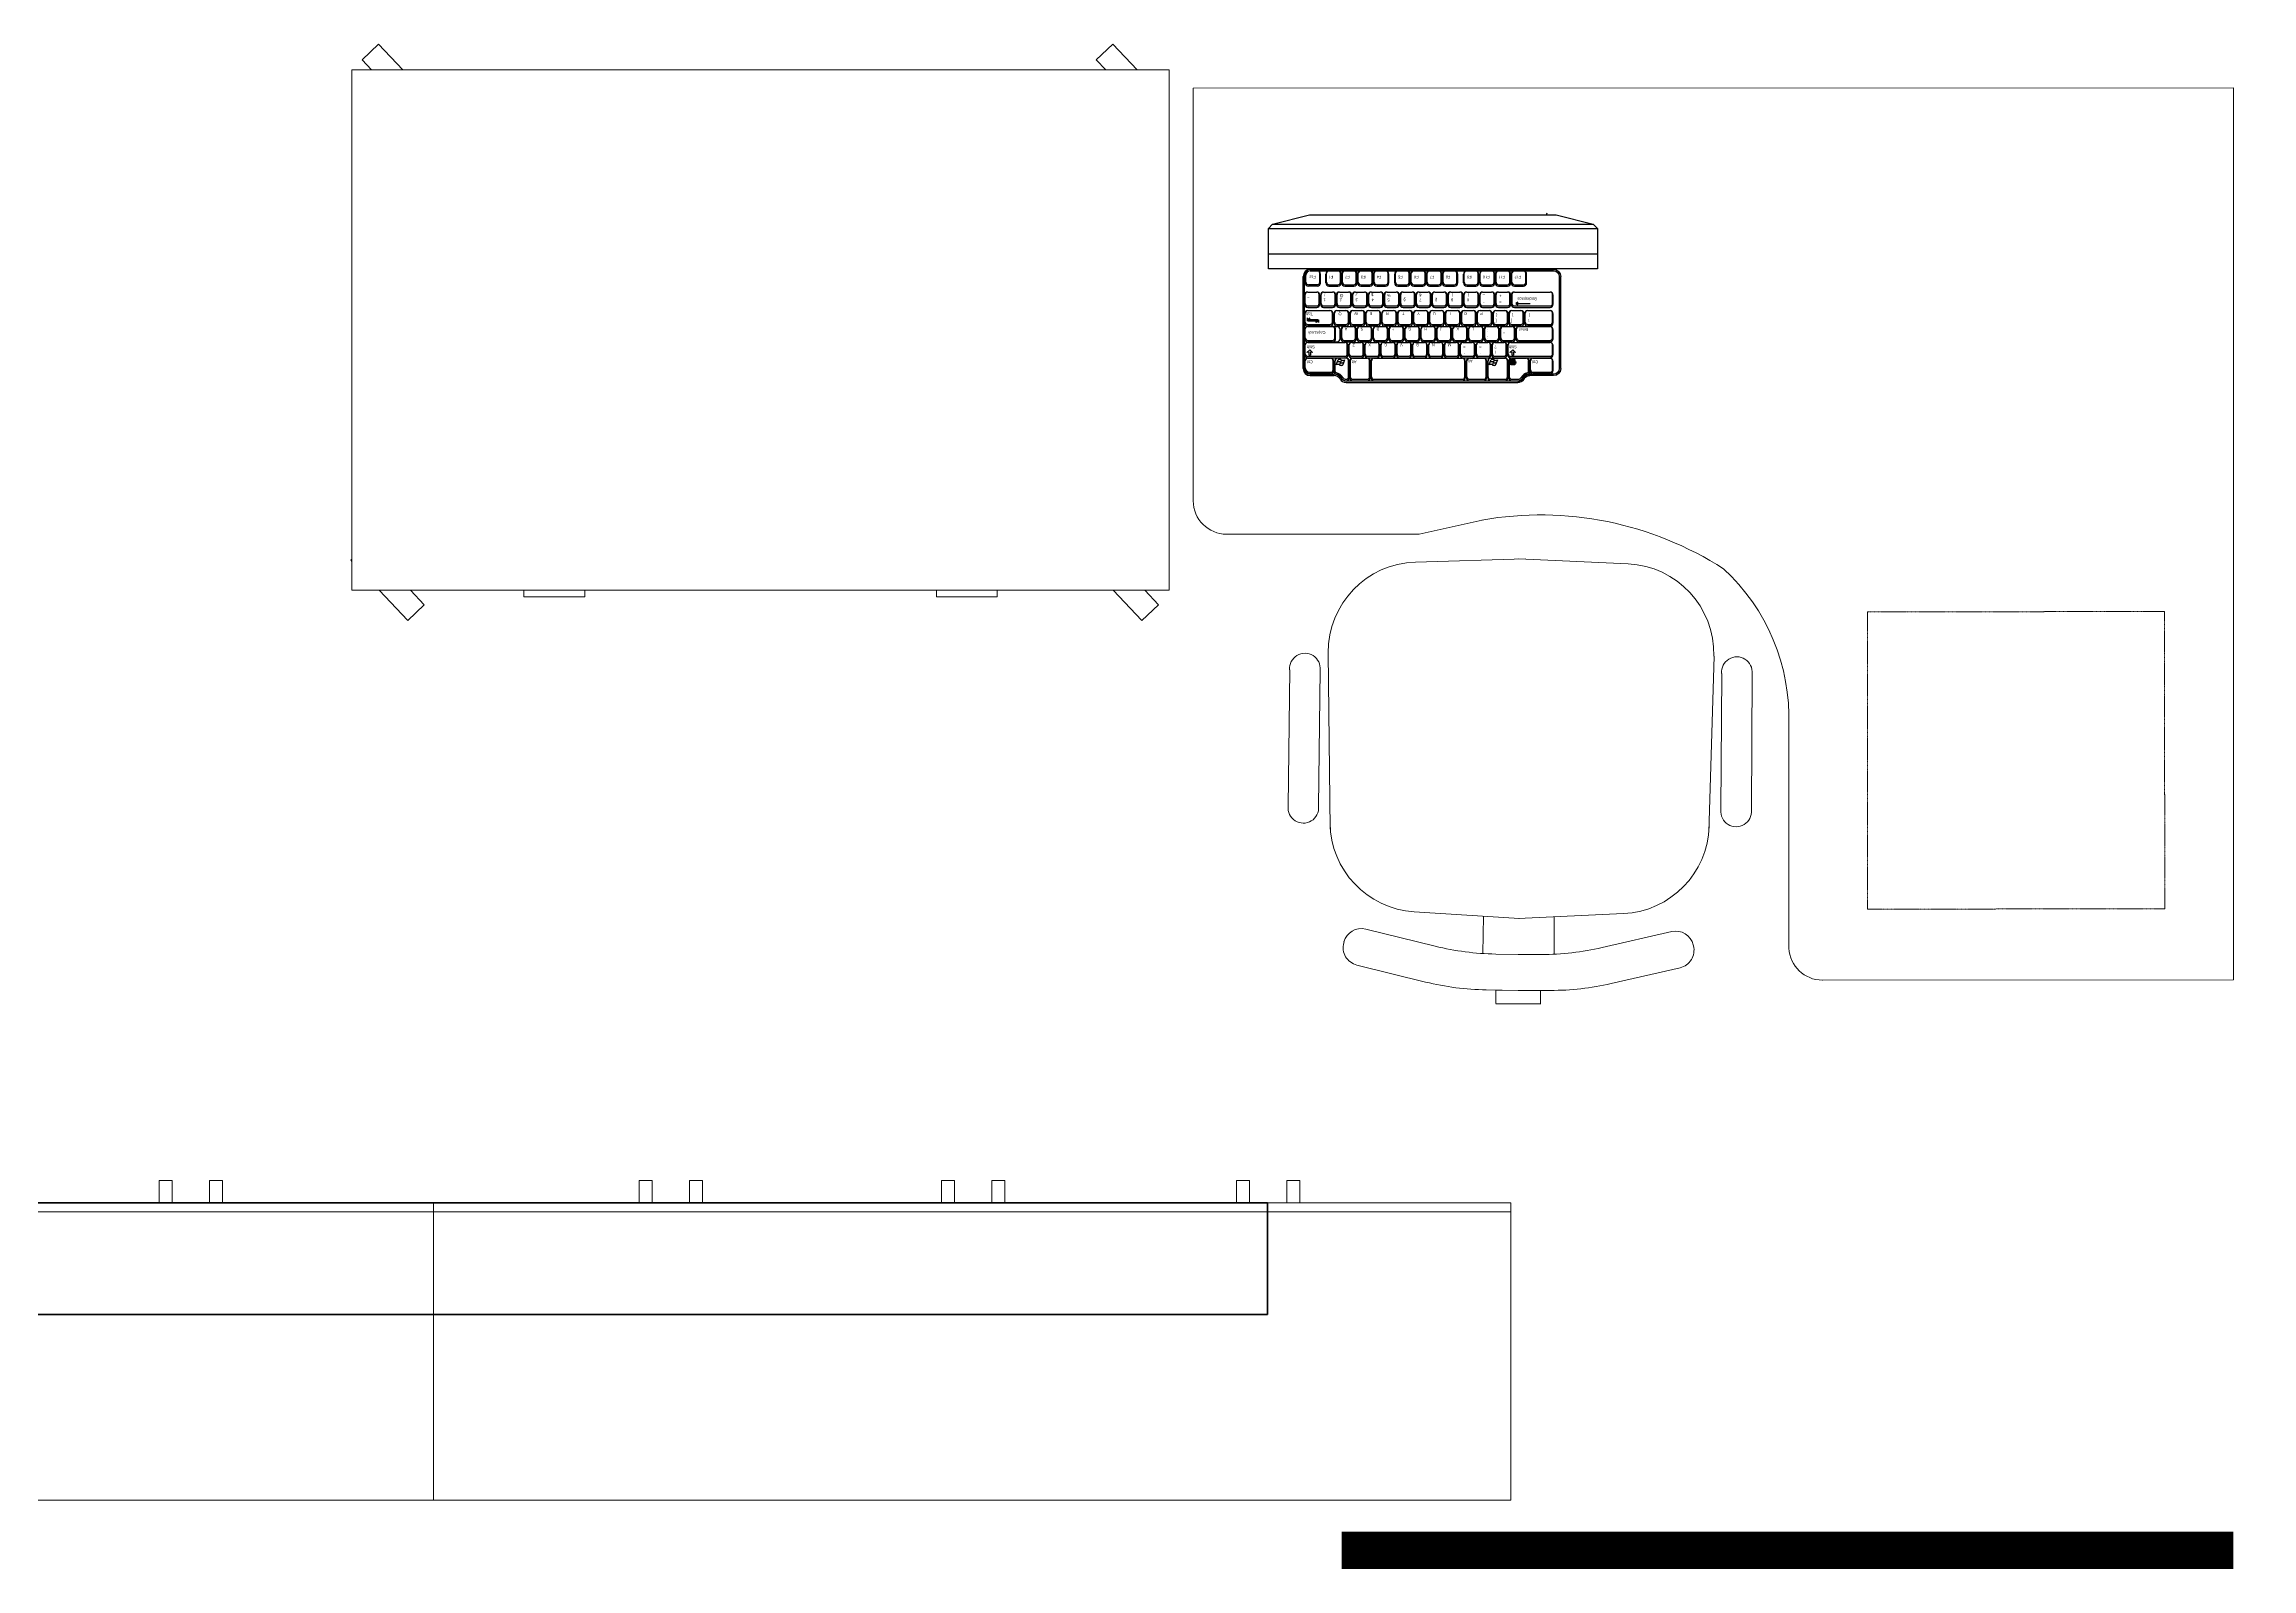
# Model space of a CAD drawing. Header units: millimetres. Extents: x -217756 to 263180, y 55413 to 130608.
# Drawn here: x -18547 to -15576, y 73768 to 75820 of the extents above; entities that cross this region are included whole.
import ezdxf

# ---------------------------------------------------------------- set-up
doc = ezdxf.new("R2010")
doc.units = ezdxf.units.MM
doc.linetypes.add('HIDDEN', pattern=[6, 4, -2])
doc.layers.add('ТХ_корр_25.03.26', color=1, linetype='Continuous', lineweight=30, plot=False)
doc.layers.add('ТХ_мебель передв', color=250, linetype='Continuous', lineweight=13)
doc.layers.add('ТХ_обор_комп принт', color=30, linetype='Continuous', lineweight=13)
doc.styles.add('Arial 200', font='arial.ttf', dxfattribs={"height": 500})
doc.styles.add('SIMPLEX', font='simplex.shx', dxfattribs={"width": 0.85, "oblique": 7})

# ---------------------------------------------------------------- blocks, each defined once
blk = doc.blocks.new('KEY')
at = {"color": 0}
for p, q in [((-0.198, 0), (0.198, 0)), ((-0.338, -0.536), (-0.338, -0.141)), ((-0.307, -0.505), (-0.307, -0.109)), ((-0.198, -0.614), (0.198, -0.614)), ((-0.198, -0.677), (0.198, -0.677)), ((0.307, -0.505), (0.307, -0.109)), ((0.338, -0.536), (0.338, -0.141))]:
    blk.add_line(p, q, dxfattribs=at)
for centre, radius, start, end in [((0.198, -0.109), 0.109, 360, 90), ((0.198, -0.141), 0.141, 360, 90), ((-0.198, -0.141), 0.141, 90, 180), ((-0.198, -0.536), 0.141, 180, 270), ((-0.198, -0.109), 0.109, 90, 180), ((-0.198, -0.505), 0.109, 180, 270), ((0.198, -0.505), 0.109, 270, 360), ((0.198, -0.536), 0.141, 270, 360)]:
    blk.add_arc(centre, radius, start, end, dxfattribs=at)
blk = doc.blocks.new('A$C6368dfc4')
at = {"true_color": 0x000000}
h = blk.add_hatch(color=18, dxfattribs=at)
h.paths.add_polyline_path([(201390.3, -55149.8), (201387.3, -55151.6), (201390.3, -55151.6)])
h.paths.add_polyline_path([(201390.3, -55151.6), (201387.3, -55151.6), (201390.3, -55153.4)])
h = blk.add_hatch(color=18, dxfattribs=at)
h.paths.add_polyline_path([(201670.4, -55128.2), (201667.4, -55130), (201670.4, -55130)])
h.paths.add_polyline_path([(201670.4, -55130), (201667.4, -55130), (201670.4, -55131.8)])
h = blk.add_hatch(color=18, dxfattribs=at)
h.paths.add_polyline_path([(201398.8, -55152.1), (201401.8, -55153.9), (201398.8, -55153.9)])
h.paths.add_polyline_path([(201398.8, -55153.9), (201401.8, -55153.9), (201398.8, -55155.7)])
at = {"color": 18, "true_color": 0x000000}
for p, q in [((201334.5, -55029.2, 0.8), (201340.2, -55023.5, 0.8)), ((201334.5, -55029.2, 0.8), (201777.4, -55029.2, 0.8)), ((201334.5, -55083.4, 0.8), (201334.5, -55029.2, 0.8)), ((201340.2, -55023.5, 0.8), (201390, -55010.8, 0.8)), ((201340.2, -55023.5, 0.8), (201771.7, -55023.5, 0.8)), ((201390, -55010.8, 0.8), (201721.9, -55010.8, 0.8)), ((201721.9, -55010.8, 0.8), (201771.7, -55023.5, 0.8)), ((201771.7, -55023.5, 0.8), (201777.4, -55029.2, 0.8)), ((201777.4, -55029.2, 0.8), (201777.4, -55083.4, 0.8)), ((201334.5, -55063.4, 0.8), (201777.4, -55063.4, 0.8)), ((201777.4, -55083.4, 0.8), (201334.5, -55083.4, 0.8)), ((201400.4, -55086.1, 0.8), (201390.7, -55086.1, 0.8)), ((201390.8, -55086.1, 0.8), (201718.4, -55086.1, 0.8)), ((201403.7, -55101.5, 0.8), (201403.7, -55089.4, 0.8)), ((201404.7, -55102.5, 0.8), (201404.7, -55090.4, 0.8)), ((201381.3, -55217.6, 0.8), (201381.3, -55093.7, 0.8)), ((201383.2, -55217.6, 0.8), (201383.2, -55093.7, 0.8)), ((201384.1, -55102.5, 0.8), (201384.1, -55092.8, 0.8)), ((201385, -55101.5, 0.8), (201385, -55091.8, 0.8)), ((201400.4, -55104.8, 0.8), (201388.3, -55104.8, 0.8)), ((201400.4, -55106.7, 0.8), (201388.3, -55106.7, 0.8)), ((201661.4, -55131, 0.8), (201661.4, -55118.9, 0.8)), ((201662.4, -55130, 0.8), (201662.4, -55118, 0.8)), ((201665.7, -55114.6, 0.8), (201713.6, -55114.6, 0.8)), ((201717, -55130, 0.8), (201717, -55118, 0.8)), ((201717.9, -55131, 0.8), (201717.9, -55118.9, 0.8)), ((201726.1, -55217.6, 0.8), (201726.1, -55093.7, 0.8)), ((201728, -55217.6, 0.8), (201728, -55093.7, 0.8)), ((201383.2, -55156, 0.8), (201383.2, -55143.9, 0.8)), ((201384.2, -55155, 0.8), (201384.2, -55142.9, 0.8)), ((201387.3, -55153.7, 0.8), (201387.3, -55149.4, 0.8)), ((201390.3, -55149.8, 0.8), (201387.3, -55151.6, 0.8)), ((201387.5, -55139.6, 0.8), (201417.4, -55139.6, 0.8)), ((201390.3, -55153.4, 0.8), (201390.3, -55149.8, 0.8)), ((201420.7, -55155, 0.8), (201420.7, -55142.9, 0.8)), ((201421.7, -55156, 0.8), (201421.7, -55143.9, 0.8)), ((201665.7, -55133.4, 0.8), (201713.6, -55133.4, 0.8)), ((201665.7, -55135.3, 0.8), (201713.6, -55135.3, 0.8)), ((201670.4, -55128.2, 0.8), (201667.4, -55130, 0.8)), ((201667.4, -55130, 0.8), (201670.4, -55131.8, 0.8)), ((201667.4, -55130, 0.8), (201686.7, -55130, 0.8)), ((201670.4, -55131.8, 0.8), (201670.4, -55128.2, 0.8)), ((201679.3, -55156, 0.8), (201679.3, -55143.9, 0.8)), ((201680.2, -55155, 0.8), (201680.2, -55142.9, 0.8)), ((201683.5, -55139.6, 0.8), (201713.6, -55139.6, 0.8)), ((201717, -55155, 0.8), (201717, -55142.9, 0.8)), ((201717.9, -55156, 0.8), (201717.9, -55143.9, 0.8)), ((201383.2, -55177.4, 0.8), (201383.2, -55165.3, 0.8)), ((201384.2, -55176.4, 0.8), (201384.2, -55164.3, 0.8)), ((201387.3, -55151.6, 0.8), (201401.4, -55151.6, 0.8)), ((201387.3, -55151.6, 0.8), (201390.3, -55153.4, 0.8)), ((201387.5, -55158.3, 0.8), (201417.4, -55158.3, 0.8)), ((201387.5, -55160.2, 0.8), (201417.4, -55160.2, 0.8)), ((201387.5, -55161, 0.8), (201426.9, -55161, 0.8)), ((201387.5, -55179.7, 0.8), (201420.7, -55179.7, 0.8)), ((201401.8, -55153.9, 0.8), (201388, -55153.9, 0.8)), ((201398.8, -55155.7, 0.8), (201398.8, -55152.1, 0.8)), ((201398.8, -55152.1, 0.8), (201401.8, -55153.9, 0.8)), ((201401.8, -55153.9, 0.8), (201398.8, -55155.7, 0.8)), ((201401.8, -55151.8, 0.8), (201401.8, -55155.8, 0.8)), ((201424.1, -55176.4, 0.8), (201424.1, -55164.3, 0.8)), ((201425, -55177.4, 0.8), (201425, -55165.3, 0.8)), ((201431.2, -55177.4, 0.8), (201431.2, -55165.3, 0.8)), ((201667.5, -55177.4, 0.8), (201667.5, -55165.3, 0.8)), ((201668.5, -55176.4, 0.8), (201668.5, -55164.3, 0.8)), ((201671.8, -55161, 0.8), (201713.6, -55161, 0.8)), ((201671.8, -55179.7, 0.8), (201713.6, -55179.7, 0.8)), ((201683.5, -55158.3, 0.8), (201713.6, -55158.3, 0.8)), ((201683.5, -55160.2, 0.8), (201713.6, -55160.2, 0.8)), ((201717, -55176.4, 0.8), (201717, -55164.3, 0.8)), ((201717.9, -55177.4, 0.8), (201717.9, -55165.3, 0.8)), ((201383.2, -55198.8, 0.8), (201383.2, -55186.7, 0.8)), ((201383.2, -55216.8, 0.8), (201383.2, -55208.1, 0.8)), ((201384.2, -55197.8, 0.8), (201384.2, -55185.7, 0.8)), ((201384.2, -55216.8, 0.8), (201384.2, -55207.1, 0.8)), ((201386.4, -55195.9, 0.8), (201390.1, -55192.5, 0.8)), ((201389.3, -55195.7, 0.8), (201386.4, -55195.9, 0.8)), ((201387.5, -55181.6, 0.8), (201426.9, -55181.6, 0.8)), ((201387.5, -55182.4, 0.8), (201437.3, -55182.4, 0.8)), ((201387.5, -55201.1, 0.8), (201437.3, -55201.1, 0.8)), ((201387.5, -55203, 0.8), (201437.3, -55203, 0.8)), ((201387.5, -55203.8, 0.8), (201418.3, -55203.8, 0.8)), ((201389.3, -55199.6, 0.8), (201389.3, -55195.7, 0.8)), ((201389.3, -55199.6, 0.8), (201391, -55199.6, 0.8)), ((201390.1, -55192.5, 0.8), (201393.9, -55195.9, 0.8)), ((201393.9, -55195.9, 0.8), (201391, -55195.7, 0.8)), ((201391, -55195.7, 0.8), (201391, -55199.6, 0.8)), ((201421.6, -55219.2, 0.8), (201421.6, -55207.1, 0.8)), ((201422.6, -55220.2, 0.8), (201422.6, -55208.1, 0.8)), ((201423.5, -55223.2, 0.8), (201423.5, -55208.1, 0.8)), ((201424.5, -55221.4, 0.8), (201424.5, -55207.1, 0.8)), ((201425.9, -55212.6, 0.8), (201428.3, -55205.9, 0.8)), ((201439.2, -55203.8, 0.8), (201427.8, -55203.8, 0.8)), ((201432.7, -55205.9, 0.8), (201430.2, -55212.6, 0.8)), ((201437, -55205.9, 0.8), (201434.6, -55212.6, 0.8)), ((201440.7, -55197.8, 0.8), (201440.7, -55185.7, 0.8)), ((201441.6, -55198.8, 0.8), (201441.6, -55186.7, 0.8)), ((201442.5, -55228.7, 0.8), (201442.5, -55207.1, 0.8)), ((201443.5, -55229.7, 0.8), (201443.5, -55208.1, 0.8)), ((201443.9, -55229.6, 0.8), (201443.9, -55208.1, 0.8)), ((201444.8, -55228.7, 0.8), (201444.8, -55207.1, 0.8)), ((201448.1, -55203.8, 0.8), (201467.4, -55203.8, 0.8)), ((201470.7, -55228.7, 0.8), (201470.7, -55207.1, 0.8)), ((201471.7, -55229.6, 0.8), (201471.7, -55208.1, 0.8)), ((201472.4, -55229.6, 0.8), (201472.4, -55208.1, 0.8)), ((201473.3, -55228.7, 0.8), (201473.3, -55207.1, 0.8)), ((201476.7, -55203.8, 0.8), (201595.5, -55203.8, 0.8)), ((201598.9, -55228.7, 0.8), (201598.9, -55207.1, 0.8)), ((201599.8, -55229.6, 0.8), (201599.8, -55208.1, 0.8)), ((201600.8, -55229.6, 0.8), (201600.8, -55208.1, 0.8)), ((201601.7, -55228.7, 0.8), (201601.7, -55207.1, 0.8)), ((201605.1, -55203.8, 0.8), (201624.3, -55203.8, 0.8)), ((201627.7, -55228.7, 0.8), (201627.7, -55207.1, 0.8)), ((201628.6, -55229.6, 0.8), (201628.6, -55208.1, 0.8)), ((201629.3, -55229.6, 0.8), (201629.3, -55208.1, 0.8)), ((201630.3, -55228.7, 0.8), (201630.3, -55207.1, 0.8)), ((201631.7, -55212.6, 0.8), (201634.1, -55205.9, 0.8)), ((201633.6, -55203.8, 0.8), (201652.9, -55203.8, 0.8)), ((201638.5, -55205.9, 0.8), (201636, -55212.6, 0.8)), ((201642.8, -55205.9, 0.8), (201640.4, -55212.6, 0.8)), ((201656.2, -55228.7, 0.8), (201656.2, -55207.1, 0.8)), ((201656.5, -55198.8, 0.8), (201656.5, -55186.7, 0.8)), ((201657.2, -55229.6, 0.8), (201657.2, -55208.1, 0.8)), ((201657.4, -55197.8, 0.8), (201657.4, -55185.7, 0.8)), ((201657.9, -55229.7, 0.8), (201657.9, -55208.1, 0.8)), ((201658.8, -55228.7, 0.8), (201658.8, -55207.1, 0.8)), ((201659.6, -55195.9, 0.8), (201663.4, -55192.5, 0.8)), ((201662.5, -55195.7, 0.8), (201659.6, -55195.9, 0.8)), ((201660.7, -55182.4, 0.8), (201713.6, -55182.4, 0.8)), ((201660.7, -55201.1, 0.8), (201713.6, -55201.1, 0.8)), ((201660.7, -55203, 0.8), (201713.6, -55203, 0.8)), ((201660.9, -55205.4, 0.8), (201666.4, -55205.4, 0.8)), ((201660.9, -55212.6, 0.8), (201660.9, -55205.4, 0.8)), ((201660.9, -55207.1, 0.8), (201666.4, -55207.1, 0.8)), ((201660.9, -55208.8, 0.8), (201666.4, -55208.8, 0.8)), ((201661.7, -55206.2, 0.8), (201665.5, -55206.2, 0.8)), ((201661.7, -55207.9, 0.8), (201665.5, -55207.9, 0.8)), ((201661.7, -55209.7, 0.8), (201665.5, -55209.7, 0.8)), ((201662.1, -55203.8, 0.8), (201681.5, -55203.8, 0.8)), ((201662.5, -55199.6, 0.8), (201662.5, -55195.7, 0.8)), ((201662.5, -55199.6, 0.8), (201664.2, -55199.6, 0.8)), ((201663.4, -55192.5, 0.8), (201667.1, -55195.9, 0.8)), ((201664.2, -55195.7, 0.8), (201664.2, -55199.6, 0.8)), ((201667.1, -55195.9, 0.8), (201664.2, -55195.7, 0.8)), ((201665.5, -55207.9, 0.8), (201667.8, -55209, 0.8)), ((201666.1, -55210.2, 0.8), (201665.5, -55207.9, 0.8)), ((201666.5, -55209.5, 0.8), (201666.1, -55210.2, 0.8)), ((201666.4, -55205.4, 0.8), (201666.4, -55212.6, 0.8)), ((201667.4, -55210.6, 0.8), (201666.5, -55209.5, 0.8)), ((201667.8, -55209, 0.8), (201666.9, -55209.2, 0.8)), ((201666.9, -55209.2, 0.8), (201667.7, -55210.3, 0.8)), ((201667.4, -55210.6, 0.8), (201667.7, -55210.3, 0.8)), ((201671.8, -55181.6, 0.8), (201713.6, -55181.6, 0.8)), ((201684.8, -55221.4, 0.8), (201684.8, -55207.1, 0.8)), ((201685.8, -55223.2, 0.8), (201685.8, -55208.1, 0.8)), ((201686.4, -55220.2, 0.8), (201686.4, -55208.1, 0.8)), ((201687.3, -55219.2, 0.8), (201687.3, -55207.1, 0.8)), ((201690.7, -55203.8, 0.8), (201713.6, -55203.8, 0.8)), ((201717, -55197.8, 0.8), (201717, -55185.7, 0.8)), ((201717, -55219.2, 0.8), (201717, -55207.1, 0.8)), ((201717.9, -55198.8, 0.8), (201717.9, -55186.7, 0.8)), ((201717.9, -55220.2, 0.8), (201717.9, -55208.1, 0.8)), ((201389.9, -55222.5, 0.8), (201418.3, -55222.5, 0.8)), ((201390.8, -55224.4, 0.8), (201418.3, -55224.4, 0.8)), ((201390.8, -55225.2, 0.8), (201422.9, -55225.2, 0.8)), ((201390.8, -55227.1, 0.8), (201422.9, -55227.1, 0.8)), ((201439.2, -55232, 0.8), (201439.1, -55232, 0.8)), ((201439.2, -55233.9, 0.8), (201439.1, -55233.9, 0.8)), ((201439.1, -55234.3, 0.8), (201670.2, -55234.3, 0.8)), ((201439.1, -55236.2, 0.8), (201670.2, -55236.2, 0.8)), ((201448.1, -55232, 0.8), (201467.4, -55232, 0.8)), ((201448.1, -55233.9, 0.8), (201467.4, -55233.9, 0.8)), ((201476.7, -55232, 0.8), (201595.5, -55232, 0.8)), ((201476.7, -55233.9, 0.8), (201595.5, -55233.9, 0.8)), ((201605.1, -55232, 0.8), (201624.3, -55232, 0.8)), ((201605.1, -55233.9, 0.8), (201624.3, -55233.9, 0.8)), ((201633.6, -55232, 0.8), (201652.9, -55232, 0.8)), ((201633.6, -55233.9, 0.8), (201652.9, -55233.9, 0.8)), ((201666.4, -55212.6, 0.8), (201660.9, -55212.6, 0.8)), ((201661.7, -55211.4, 0.8), (201665.5, -55211.4, 0.8)), ((201662.1, -55232, 0.8), (201670.2, -55232, 0.8)), ((201662.1, -55233.9, 0.8), (201670.2, -55233.9, 0.8)), ((201718.4, -55225.2, 0.8), (201686.4, -55225.2, 0.8)), ((201718.4, -55227.1, 0.8), (201686.4, -55227.1, 0.8)), ((201690.7, -55222.5, 0.8), (201713.6, -55222.5, 0.8)), ((201690.7, -55224.4, 0.8), (201713.6, -55224.4, 0.8))]:
    blk.add_line(p, q, dxfattribs=at)
at = {"color": 18, "true_color": 0x000000, "elevation": 0.8}
for points in [[(201708.6, -55010.8), (201709.5, -55008.1)], [(201390.8, -55084.2), (201718.4, -55084.2)]]:
    blk.add_lwpolyline(points, dxfattribs=at)
at = {"color": 18, "true_color": 0x000000}
for centre, major_axis, ratio, start_param, end_param in [((201390.8, -55093.7, 0.8), (-6.74, -6.74), 1, 3.926991, 5.497787), ((201390.8, -55093.7, 0.8), (-5.39, -5.39), 1, 3.926991, 5.497787), ((201390.7, -55092.8, 0.8), (-4.72, 4.72), 1, 5.497787, 7.068583), ((201390.7, -55091.8, 0.8), (-4.04, -4.04), 1, 3.926991, 5.497787), ((201400.4, -55089.4, 0.8), (-2.36, 2.36), 1, 3.926991, 5.497787), ((201400.4, -55090.4, 0.8), (-3.03, 3.03), 1, 3.926991, 5.497787), ((201388.3, -55102.5, 0.8), (-3.03, 3.03), 1, 0.785398, 2.356194), ((201388.3, -55101.5, 0.8), (-2.36, -2.36), 1, -0.785398, 0.785398), ((201400.4, -55101.5, 0.8), (-2.36, -2.36), 1, 0.785398, 2.356194), ((201400.4, -55102.5, 0.8), (-3.03, -3.03), 1, 0.785398, 2.356194), ((201665.7, -55118.9, 0.8), (-3.03, -3.03), 1, 3.926991, 5.497787), ((201665.7, -55118, 0.8), (-2.36, 2.36), 1, 5.497787, 7.068583), ((201713.6, -55118, 0.8), (-2.36, -2.36), 1, 2.356194, 3.926991), ((201713.6, -55118.9, 0.8), (-3.03, -3.03), 1, 2.356194, 3.926991), ((201387.5, -55143.9, 0.8), (-3.03, -3.03), 1, 3.926991, 5.497787), ((201387.5, -55142.9, 0.8), (-2.36, -2.36), 1, 3.926991, 5.497787), ((201417.4, -55142.9, 0.8), (-2.36, 2.36), 1, 3.926991, 5.497787), ((201417.4, -55143.9, 0.8), (-3.03, 3.03), 1, 3.926991, 5.497787), ((201665.7, -55131, 0.8), (-3.03, 3.03), 1, 0.785398, 2.356194), ((201665.7, -55130, 0.8), (-2.36, -2.36), 1, -0.785398, 0.785398), ((201683.5, -55143.9, 0.8), (-3.03, 3.03), 1, 5.497787, 7.068583), ((201683.5, -55142.9, 0.8), (-2.36, 2.36), 1, 5.497787, 7.068583), ((201713.6, -55130, 0.8), (-2.36, 2.36), 1, 2.356194, 3.926991), ((201713.6, -55131, 0.8), (-3.03, 3.03), 1, 2.356194, 3.926991), ((201713.6, -55142.9, 0.8), (-2.36, -2.36), 1, 2.356194, 3.926991), ((201713.6, -55143.9, 0.8), (-3.03, -3.03), 1, 2.356194, 3.926991), ((201387.5, -55156, 0.8), (-3.03, 3.03), 1, 0.785398, 2.356194), ((201387.5, -55165.3, 0.8), (-3.03, -3.03), 1, 3.926991, 5.497787), ((201387.5, -55177.4, 0.8), (-3.03, 3.03), 1, 0.785398, 2.356194), ((201387.5, -55155, 0.8), (-2.36, 2.36), 1, 0.785398, 2.356194), ((201387.5, -55164.3, 0.8), (-2.36, -2.36), 1, 3.926991, 5.497787), ((201387.5, -55176.4, 0.8), (-2.36, 2.36), 1, 0.785398, 2.356194), ((201417.4, -55155, 0.8), (-2.36, -2.36), 1, 0.785398, 2.356194), ((201417.4, -55156, 0.8), (-3.03, -3.03), 1, 0.785398, 2.356194), ((201420.7, -55164.3, 0.8), (-2.36, -2.36), 1, 2.356194, 3.926991), ((201420.7, -55165.3, 0.8), (-3.03, 3.03), 1, 3.926991, 5.497787), ((201420.7, -55176.4, 0.8), (-2.36, 2.36), 1, 2.356194, 3.926991), ((201420.7, -55177.4, 0.8), (-3.03, -3.03), 1, 0.785398, 2.356194), ((201426.9, -55165.3, 0.8), (-3.03, 3.03), 1, 3.926991, 5.497787), ((201426.9, -55177.4, 0.8), (-3.03, -3.03), 1, 0.785398, 2.356194), ((201671.8, -55165.3, 0.8), (-3.03, 3.03), 1, 5.497787, 7.068583), ((201671.8, -55177.4, 0.8), (-3.03, -3.03), 1, -0.785398, 0.785398), ((201671.8, -55164.3, 0.8), (-2.36, 2.36), 1, 5.497787, 7.068583), ((201671.8, -55176.4, 0.8), (-2.36, -2.36), 1, -0.785398, 0.785398), ((201683.5, -55156, 0.8), (-3.03, -3.03), 1, -0.785398, 0.785398), ((201683.5, -55155, 0.8), (-2.36, -2.36), 1, -0.785398, 0.785398), ((201713.6, -55155, 0.8), (-2.36, 2.36), 1, 2.356194, 3.926991), ((201713.6, -55156, 0.8), (-3.03, 3.03), 1, 2.356194, 3.926991), ((201713.6, -55164.3, 0.8), (-2.36, -2.36), 1, 2.356194, 3.926991), ((201713.6, -55165.3, 0.8), (-3.03, -3.03), 1, 2.356194, 3.926991), ((201713.6, -55176.4, 0.8), (-2.36, 2.36), 1, 2.356194, 3.926991), ((201713.6, -55177.4, 0.8), (-3.03, 3.03), 1, 2.356194, 3.926991), ((201387.5, -55186.7, 0.8), (-3.03, -3.03), 1, 3.926991, 5.497787), ((201387.5, -55198.8, 0.8), (-3.03, 3.03), 1, 0.785398, 2.356194), ((201387.5, -55208.1, 0.8), (-3.03, -3.03), 1, 3.926991, 5.497787), ((201387.5, -55185.7, 0.8), (-2.36, -2.36), 1, 3.926991, 5.497787), ((201387.5, -55197.8, 0.8), (-2.36, 2.36), 1, 0.785398, 2.356194), ((201387.5, -55207.1, 0.8), (-2.36, -2.36), 1, 3.926991, 5.497787), ((201418.3, -55207.1, 0.8), (-2.36, -2.36), 1, 2.356194, 3.926991), ((201418.3, -55208.1, 0.8), (-3.03, 3.03), 1, 3.926991, 5.497787), ((201427.8, -55208.1, 0.8), (-3.03, -3.03), 1, 3.926991, 5.497787), ((201427.8, -55207.1, 0.8), (-2.36, -2.36), 1, 3.926991, 5.497787), ((201429.3, -55209.2, 0.8), (-2.17, 0), 0.316309, 3.141593, 6.283185), ((201430.5, -55205.9, 0.8), (-2.17, 0), 0.316309, 3.141593, 6.283185), ((201433.6, -55209.2, 0.8), (-2.17, 0), 0.316309, 0, 3.141593), ((201434.8, -55205.9, 0.8), (-2.17, 0), 0.316309, 0, 3.141593), ((201437.3, -55185.7, 0.8), (-2.36, -2.36), 1, 2.356194, 3.926991), ((201437.3, -55186.7, 0.8), (-3.03, 3.03), 1, 3.926991, 5.497787), ((201437.3, -55197.8, 0.8), (-2.36, 2.36), 1, 2.356194, 3.926991), ((201437.3, -55198.8, 0.8), (-3.03, -3.03), 1, 0.785398, 2.356194), ((201439.2, -55207.1, 0.8), (-2.36, -2.36), 1, 2.356194, 3.926991), ((201439.2, -55208.1, 0.8), (-3.03, 3.03), 1, 3.926991, 5.497787), ((201448.1, -55208.1, 0.8), (-3.03, -3.03), 1, 3.926991, 5.497787), ((201448.1, -55207.1, 0.8), (-2.36, -2.36), 1, 3.926991, 5.497787), ((201467.4, -55207.1, 0.8), (-2.36, -2.36), 1, 2.356194, 3.926991), ((201467.4, -55208.1, 0.8), (-3.03, 3.03), 1, 3.926991, 5.497787), ((201476.7, -55208.1, 0.8), (-3.03, -3.03), 1, 3.926991, 5.497787), ((201476.7, -55207.1, 0.8), (-2.36, 2.36), 1, 5.497787, 7.068583), ((201595.5, -55207.1, 0.8), (-2.36, -2.36), 1, 2.356194, 3.926991), ((201595.5, -55208.1, 0.8), (-3.03, 3.03), 1, 3.926991, 5.497787), ((201605.1, -55208.1, 0.8), (-3.03, -3.03), 1, 3.926991, 5.497787), ((201605.1, -55207.1, 0.8), (-2.36, -2.36), 1, 3.926991, 5.497787), ((201624.3, -55207.1, 0.8), (-2.36, -2.36), 1, 2.356194, 3.926991), ((201624.3, -55208.1, 0.8), (-3.03, 3.03), 1, 3.926991, 5.497787), ((201633.6, -55208.1, 0.8), (-3.03, -3.03), 1, 3.926991, 5.497787), ((201633.6, -55207.1, 0.8), (-2.36, 2.36), 1, 5.497787, 7.068583), ((201635.1, -55209.2, 0.8), (-2.17, 0), 0.316309, 3.141593, 6.283185), ((201636.3, -55205.9, 0.8), (-2.17, 0), 0.316309, 3.141593, 6.283185), ((201639.4, -55209.2, 0.8), (-2.17, 0), 0.316309, 0, 3.141593), ((201640.6, -55205.9, 0.8), (-2.17, 0), 0.316309, 0, 3.141593), ((201652.9, -55207.1, 0.8), (-2.36, 2.36), 1, 3.926991, 5.497787), ((201652.9, -55208.1, 0.8), (-3.03, 3.03), 1, 3.926991, 5.497787), ((201660.7, -55186.7, 0.8), (-3.03, -3.03), 1, 3.926991, 5.497787), ((201660.7, -55198.8, 0.8), (-3.03, 3.03), 1, 0.785398, 2.356194), ((201660.7, -55185.7, 0.8), (-2.36, 2.36), 1, 5.497787, 7.068583), ((201660.7, -55197.8, 0.8), (-2.36, -2.36), 1, -0.785398, 0.785398), ((201662.1, -55208.1, 0.8), (-3.03, 3.03), 1, 5.497787, 7.068583), ((201662.1, -55207.1, 0.8), (-2.36, 2.36), 1, 5.497787, 7.068583), ((201681.5, -55207.1, 0.8), (-2.36, 2.36), 1, 3.926991, 5.497787), ((201681.5, -55208.1, 0.8), (-3.03, 3.03), 1, 3.926991, 5.497787), ((201690.7, -55208.1, 0.8), (-3.03, -3.03), 1, 3.926991, 5.497787), ((201690.7, -55207.1, 0.8), (-2.36, -2.36), 1, 3.926991, 5.497787), ((201713.6, -55185.7, 0.8), (-2.36, -2.36), 1, 2.356194, 3.926991), ((201713.6, -55186.7, 0.8), (-3.03, -3.03), 1, 2.356194, 3.926991), ((201713.6, -55197.8, 0.8), (-2.36, 2.36), 1, 2.356194, 3.926991), ((201713.6, -55198.8, 0.8), (-3.03, 3.03), 1, 2.356194, 3.926991), ((201713.6, -55207.1, 0.8), (-2.36, -2.36), 1, 2.356194, 3.926991), ((201713.6, -55208.1, 0.8), (-3.03, -3.03), 1, 2.356194, 3.926991), ((201390.8, -55217.6, 0.8), (-6.74, 6.74), 1, 0.785398, 2.356194), ((201390.8, -55216.8, 0.8), (-5.39, 5.39), 1, 0.785398, 2.356194), ((201390.8, -55217.6, 0.8), (-5.39, 5.39), 1, 0.785398, 2.356194), ((201389.9, -55216.8, 0.8), (-4.04, 4.04), 1, 0.785398, 2.356194), ((201418.3, -55219.2, 0.8), (-2.36, 2.36), 1, 2.356194, 3.926991), ((201418.3, -55220.2, 0.8), (-3.03, -3.03), 1, 0.785398, 2.356194), ((201422.9, -55236.6, 0.8), (-8.08, -8.08), 1, 2.907036, 3.926991), ((201422.9, -55236.6, 0.8), (-6.74, -6.74), 1, 2.907036, 3.926991), ((201425.4, -55223.2, 0.8), (-1.35, 1.35), 1, 0.785398, 2.169734), ((201426.4, -55221.4, 0.8), (-1.35, 1.35), 1, 0.785398, 2.130466), ((201422.9, -55236.6, 0.8), (-8.33, -8.33), 1, 2.907036, 3.74053), ((201428.1, -55212.6, 0.8), (-2.17, 0), 0.316309, 3.141593, 6.283185), ((201422.9, -55236.6, 0.8), (-9.68, 9.68), 1, 4.477832, 5.272059), ((201432.4, -55212.6, 0.8), (-2.17, 0), 0.316309, 0, 3.141593), ((201439.1, -55226.7, 0.8), (-6.74, -6.74), 1, -0.234557, 0.785398), ((201439.1, -55226.7, 0.8), (-5.39, 5.39), 1, 1.336239, 2.356194), ((201439.1, -55226.7, 0.8), (-5.14, -5.14), 1, -0.234557, 0.785398), ((201439.1, -55226.7, 0.8), (-3.79, -3.79), 1, -0.234557, 0.785398), ((201439.2, -55228.7, 0.8), (-2.36, 2.36), 1, 2.356194, 3.926991), ((201439.2, -55229.7, 0.8), (-3.03, -3.03), 1, 0.785398, 2.356194), ((201448.1, -55229.6, 0.8), (-3.03, 3.03), 1, 0.785398, 2.356194), ((201448.1, -55228.7, 0.8), (-2.36, 2.36), 1, 0.785398, 2.356194), ((201467.4, -55228.7, 0.8), (-2.36, 2.36), 1, 2.356194, 3.926991), ((201467.4, -55229.6, 0.8), (-3.03, -3.03), 1, 0.785398, 2.356194), ((201476.7, -55229.6, 0.8), (-3.03, 3.03), 1, 0.785398, 2.356194), ((201476.7, -55228.7, 0.8), (-2.36, -2.36), 1, -0.785398, 0.785398), ((201595.5, -55228.7, 0.8), (-2.36, 2.36), 1, 2.356194, 3.926991), ((201595.5, -55229.6, 0.8), (-3.03, -3.03), 1, 0.785398, 2.356194), ((201605.1, -55229.6, 0.8), (-3.03, 3.03), 1, 0.785398, 2.356194), ((201605.1, -55228.7, 0.8), (-2.36, 2.36), 1, 0.785398, 2.356194), ((201624.3, -55228.7, 0.8), (-2.36, 2.36), 1, 2.356194, 3.926991), ((201624.3, -55229.6, 0.8), (-3.03, -3.03), 1, 0.785398, 2.356194), ((201633.6, -55229.6, 0.8), (-3.03, 3.03), 1, 0.785398, 2.356194), ((201633.6, -55228.7, 0.8), (-2.36, -2.36), 1, -0.785398, 0.785398), ((201633.9, -55212.6, 0.8), (-2.17, 0), 0.316309, 3.141593, 6.283185), ((201638.2, -55212.6, 0.8), (-2.17, 0), 0.316309, 0, 3.141593), ((201652.9, -55228.7, 0.8), (-2.36, -2.36), 1, 0.785398, 2.356194), ((201652.9, -55229.6, 0.8), (-3.03, -3.03), 1, 0.785398, 2.356194), ((201662.1, -55229.7, 0.8), (-3.03, -3.03), 1, -0.785398, 0.785398), ((201662.1, -55228.7, 0.8), (-2.36, -2.36), 1, -0.785398, 0.785398), ((201670.2, -55226.7, 0.8), (-3.79, 3.79), 1, 2.356194, 3.37615), ((201670.2, -55226.7, 0.8), (-5.14, 5.14), 1, 2.356194, 3.37615), ((201670.2, -55226.7, 0.8), (-5.39, 5.39), 1, 2.356194, 3.37615), ((201670.2, -55226.7, 0.8), (-6.74, 6.74), 1, 2.356194, 3.37615), ((201686.4, -55236.6, 0.8), (-9.68, -9.68), 1, 4.152719, 4.946946), ((201686.4, -55236.6, 0.8), (-8.33, 8.33), 1, 5.684248, 6.517742), ((201686.4, -55236.6, 0.8), (-8.08, 8.08), 1, 5.497787, 6.517742), ((201686.4, -55236.6, 0.8), (-6.74, -6.74), 1, 3.926991, 4.946946), ((201682.9, -55221.4, 0.8), (-1.35, -1.35), 1, 1.011126, 2.356194), ((201683.9, -55223.2, 0.8), (-1.35, -1.35), 1, 0.971859, 2.356194), ((201690.7, -55220.2, 0.8), (-3.03, 3.03), 1, 0.785398, 2.356194), ((201690.7, -55219.2, 0.8), (-2.36, 2.36), 1, 0.785398, 2.356194), ((201713.6, -55219.2, 0.8), (-2.36, 2.36), 1, 2.356194, 3.926991), ((201713.6, -55220.2, 0.8), (-3.03, 3.03), 1, 2.356194, 3.926991)]:
    blk.add_ellipse(centre, major_axis=major_axis, ratio=ratio, start_param=start_param, end_param=end_param, dxfattribs=at)
at = {"color": 18, "true_color": 0x000000, "extrusion": (0, 0, -1)}
for centre, major_axis, start_param, end_param in [((201718.4, -55093.7, 0.8), (6.74, -6.74), 3.926991, 5.497787), ((201718.4, -55093.7, 0.8), (5.39, -5.39), 3.926991, 5.497787), ((201670.2, -55226.7, 0.8), (5.39, 5.39), 1.336239, 2.356194), ((201670.2, -55226.7, 0.8), (6.74, -6.74), -0.234557, 0.785398), ((201686.4, -55236.6, 0.8), (8.08, -8.08), 2.907036, 3.926991), ((201686.4, -55236.6, 0.8), (6.74, -6.74), 2.907036, 3.926991), ((201718.4, -55217.6, 0.8), (6.74, 6.74), 0.785398, 2.356194), ((201718.4, -55217.6, 0.8), (5.39, 5.39), 0.785398, 2.356194)]:
    blk.add_ellipse(centre, major_axis=major_axis, ratio=1, start_param=start_param, end_param=end_param, dxfattribs=at)
at = {"color": 18, "true_color": 0x000000}
for points in [[(201387.3, -55151.6, 0.8), (201387.3, -55151.6, 0.8), (201387.3, -55151.6, 0.8)], [(201401.8, -55153.9, 0.8), (201401.8, -55153.9, 0.8), (201401.8, -55153.9, 0.8)]]:
    blk.add_solid(points, dxfattribs=at)
at = {"color": 18, "true_color": 0x000000, "xscale": 30.48000000044703, "yscale": 30.48000000044703, "zscale": 60.96}
for p in [(201422.1, -55086.1, 0.8), (201443.5, -55086.1, 0.8), (201464.9, -55086.1, 0.8), (201486.3, -55086.1, 0.8), (201514.8, -55086.1, 0.8), (201536.2, -55086.1, 0.8), (201557.6, -55086.1, 0.8), (201579, -55086.1, 0.8), (201607.5, -55086.1, 0.8), (201628.9, -55086.1, 0.8), (201650.3, -55086.1, 0.8), (201671.7, -55086.1, 0.8), (201393.5, -55114.6, 0.8), (201414.9, -55114.6, 0.8), (201436.3, -55114.6, 0.8), (201457.7, -55114.6, 0.8), (201479.1, -55114.6, 0.8), (201500.5, -55114.6, 0.8), (201521.9, -55114.6, 0.8), (201543.3, -55114.6, 0.8), (201564.7, -55114.6, 0.8), (201586.1, -55114.6, 0.8), (201607.5, -55114.6, 0.8), (201628.9, -55114.6, 0.8), (201650.3, -55114.6, 0.8), (201432.8, -55139.6, 0.8), (201454.2, -55139.6, 0.8), (201475.6, -55139.6, 0.8), (201497, -55139.6, 0.8), (201518.4, -55139.6, 0.8), (201539.8, -55139.6, 0.8), (201561.2, -55139.6, 0.8), (201582.6, -55139.6, 0.8), (201604, -55139.6, 0.8), (201625.4, -55139.6, 0.8), (201646.8, -55139.6, 0.8), (201668.2, -55139.6, 0.8), (201442.5, -55161, 0.8), (201463.9, -55161, 0.8), (201485.3, -55161, 0.8), (201506.7, -55161, 0.8), (201528.1, -55161, 0.8), (201549.5, -55161, 0.8), (201570.9, -55161, 0.8), (201592.3, -55161, 0.8), (201613.7, -55161, 0.8), (201635.1, -55161, 0.8), (201656.5, -55161, 0.8), (201452.8, -55182.4, 0.8), (201474.2, -55182.4, 0.8), (201495.6, -55182.4, 0.8), (201517, -55182.4, 0.8), (201538.4, -55182.4, 0.8), (201559.8, -55182.4, 0.8), (201581.2, -55182.4, 0.8), (201602.6, -55182.4, 0.8), (201624, -55182.4, 0.8), (201645.4, -55182.4, 0.8)]:
    blk.add_blockref('KEY', p, dxfattribs=at)
at = {"color": 18, "true_color": 0x000000}
for s, height, style, p in [('~', 3.81, 'Arial 200', (201389.9, -55119.7, 0.8)), ('Esc', 3.81, 'Arial 200', (201398.4, -55092.4, 0.8)), ('!', 3.81, 'Arial 200', (201411.4, -55116.7, 0.8)), ('F1', 3.81, 'Arial 200', (201421.7, -55092.4, 0.8)), ('@', 3.81, 'Arial 200', (201435.6, -55118, 0.8)), ('F2', 3.81, 'Arial 200', (201443.8, -55092.4, 0.8)), ('#', 3.81, 'Arial 200', (201454.5, -55116, 0.8)), ('F3', 3.81, 'Arial 200', (201465.2, -55092.4, 0.8)), ('$', 3.81, 'Arial 200', (201475.8, -55116.2, 0.8)), ('F4', 3.81, 'Arial 200', (201486.6, -55092.4, 0.8)), ('%', 3.81, 'Arial 200', (201499, -55117.1, 0.8)), ('F5', 3.81, 'Arial 200', (201515.2, -55092.4, 0.8)), ('^ ', 3.81, 'Arial 200', (201519.2, -55119.4, 0.8)), ('F6', 3.81, 'Arial 200', (201536.6, -55092.4, 0.8)), ('&', 3.81, 'Arial 200', (201540.8, -55117, 0.8)), ('F7', 3.81, 'Arial 200', (201558, -55092.4, 0.8)), ('F8', 3.81, 'Arial 200', (201579.4, -55092.4, 0.8)), ('(', 3.81, 'Arial 200', (201583.4, -55116.9, 0.8)), ('F9', 3.81, 'Arial 200', (201607.9, -55092.4, 0.8)), (')', 3.81, 'Arial 200', (201604.8, -55116.9, 0.8)), ('_', 3.81, 'Arial 200', (201626.1, -55119, 0.8)), ('F10', 3.81, 'Arial 200', (201632.3, -55092.4, 0.8)), ('F11', 3.81, 'Arial 200', (201652.9, -55092.4, 0.8)), ('+', 3.81, 'Arial 200', (201648.5, -55117.9, 0.8)), ('F12', 3.81, 'Arial 200', (201675, -55092.4, 0.8)), ('Backspace', 3.81, 'Arial 200', (201695.7, -55121.9, 0.8)), ('Tab', 3.81, 'Arial 200', (201394.6, -55142.1, 0.8)), ('`', 3.81, 'Arial 200', (201389.1, -55131, 0.8)), ('1', 3.81, 'Arial 200', (201411.6, -55123.2, 0.8)), ('Q', 3.81, 'Arial 200', (201433, -55142, 0.8)), ('2', 3.81, 'Arial 200', (201433.3, -55123.2, 0.8)), ('W', 3.81, 'Arial 200', (201455.2, -55141.8, 0.8)), ('3', 3.81, 'Arial 200', (201454.8, -55123.2, 0.8)), ('E', 3.81, 'Arial 200', (201474.4, -55141.8, 0.8)), ('4', 3.81, 'Arial 200', (201476.1, -55123.2, 0.8)), ('R', 3.81, 'Arial 200', (201496.3, -55141.8, 0.8)), ('5', 3.81, 'Arial 200', (201497.7, -55123.3, 0.8)), ('T', 3.81, 'Arial 200', (201517.7, -55141.8, 0.8)), ('6', 3.81, 'Arial 200', (201519, -55123.2, 0.8)), ('Y', 3.81, 'Arial 200', (201538.2, -55141.8, 0.8)), ('7', 3.81, 'Arial 200', (201540.5, -55123.2, 0.8)), ('U', 3.81, 'Arial 200', (201559.6, -55141.9, 0.8)), ('8', 3.81, 'Arial 200', (201561.8, -55123.2, 0.8)), ('*', 3.81, 'Arial 200', (201561.4, -55120.2, 0.8)), ('I', 3.81, 'Arial 200', (201579.8, -55141.8, 0.8)), ('9', 3.81, 'Arial 200', (201583.2, -55123.2, 0.8)), ('O', 3.81, 'Arial 200', (201601.9, -55141.8, 0.8)), ('0', 3.81, 'Arial 200', (201604.6, -55123.2, 0.8)), ('P', 3.81, 'Arial 200', (201622.8, -55141.8, 0.8)), ('-', 3.81, 'Arial 200', (201625.3, -55127.5, 0.8)), ('[', 3.81, 'Arial 200', (201641.7, -55151.7, 0.8)), ('{', 3.81, 'Arial 200', (201642.8, -55143.8, 0.8)), ('=', 3.81, 'Arial 200', (201648.3, -55126.3, 0.8)), (']', 3.81, 'Arial 200', (201662.6, -55151.7, 0.8)), ('}', 3.81, 'Arial 200', (201664.1, -55143.8, 0.8)), ('|', 3.81, 'Arial 200', (201686.3, -55144.1, 0.8)), ('CapsLock', 3.81, 'Arial 200', (201411.3, -55167.3, 0.8)), ('A', 3.81, 'Arial 200', (201440.8, -55162.4, 0.8)), ('S', 3.81, 'Arial 200', (201462.2, -55162.4, 0.8)), ('D', 3.81, 'Arial 200', (201484, -55162.4, 0.8)), ('F', 2.38, 'SIMPLEX', (201502.9, -55163.8, 0.8)), ('G', 3.81, 'Arial 200', (201526.9, -55162.4, 0.8)), ('H', 3.81, 'Arial 200', (201548.1, -55162.4, 0.8)), ('J', 3.81, 'Arial 200', (201568, -55162.5, 0.8)), ('K', 3.81, 'Arial 200', (201591, -55162.4, 0.8)), ('L', 3.81, 'Arial 200', (201611.6, -55162.4, 0.8)), (':', 3.81, 'Arial 200', (201630.7, -55164.7, 0.8)), (';', 3.81, 'Arial 200', (201630.8, -55174.1, 0.8)), ('"', 3.81, 'Arial 200', (201652.5, -55166.2, 0.8)), ("'", 3.81, 'Arial 200', (201652.4, -55177.2, 0.8)), ('Enter', 3.81, 'Arial 200', (201684.5, -55163.4, 0.8)), ('\\', 3.81, 'Arial 200', (201685.6, -55151.1, 0.8)), ('Shift', 3.81, 'Arial 200', (201397, -55186.5, 0.8)), ('Ctrl', 3.81, 'Arial 200', (201394.3, -55206.6, 0.8)), ('Alt', 3.81, 'Arial 200', (201453.1, -55206.6, 0.8)), ('Z', 3.81, 'Arial 200', (201450.8, -55183.8, 0.8)), ('X', 3.81, 'Arial 200', (201472.5, -55183.8, 0.8)), ('C', 3.81, 'Arial 200', (201494.3, -55183.8, 0.8)), ('V', 3.81, 'Arial 200', (201515.3, -55183.8, 0.8)), ('B', 3.81, 'Arial 200', (201536.8, -55183.8, 0.8)), ('N', 3.81, 'Arial 200', (201558.4, -55183.8, 0.8)), ('M', 3.81, 'Arial 200', (201580.4, -55183.8, 0.8)), ('<', 3.81, 'Arial 200', (201599.9, -55186.8, 0.8)), (',', 3.81, 'Arial 200', (201599.5, -55197.5, 0.8)), ('Alt', 3.81, 'Arial 200', (201609.4, -55205.6, 0.8)), ('>', 3.81, 'Arial 200', (201621.3, -55186.8, 0.8)), ('.', 3.81, 'Arial 200', (201620.6, -55196.7, 0.8)), ('?', 3.81, 'Arial 200', (201641.8, -55186.7, 0.8)), ('/', 3.81, 'Arial 200', (201640.9, -55193.4, 0.8)), ('Shift', 3.81, 'Arial 200', (201668.7, -55186.5, 0.8)), ('Ctrl', 3.81, 'Arial 200', (201697.7, -55206.6, 0.8))]:
    blk.add_text(s, height=height, rotation=180, dxfattribs=dict(at, style=style)).set_placement(p)
blk = doc.blocks.new('стол угловой 1200х1400')
at = {"extrusion": (-6.20986e-05, 0.000470696, 1)}
for p, q in [((-20568.3, 33327.6, -393.6), (-20014.8, 33327.8, -393.6)), ((-20568, 32127.6, -393), (-20568.3, 33327.6, -393.6)), ((-19969.8, 32984.7, -393.4), (-19969.8, 33284.7, -393.5)), ((-19213.1, 32728, -393.2), (-19472.2, 32727.9, -393.2)), ((-19168.1, 32683, -393.2), (-19168, 32128, -392.9)), ((-19168, 32128, -392.9), (-20568, 32127.6, -393))]:
    blk.add_line(p, q, dxfattribs=at)
at = {"linetype": 'HIDDEN', "ltscale": 0.1}
blk.add_lwpolyline([(-20475.6, 33232.1), (-20075.6, 33232.2), (-20075.5, 32832.2), (-20475.5, 32832.1)], close=True, dxfattribs=at)
at = {"extrusion": (-6.20986e-05, 0.000470696, 1), "elevation": -376.6}
blk.add_lwpolyline([(-19472.3, 32728.1), (-19556.8, 32709)], dxfattribs=at)
at = {"extrusion": (-6.20986e-05, 0.000470696, 1)}
for centre, radius, start, end in [((-20014.8, 33283, -376.6), 45, 2.4817, 90.0151), ((-19697, 32975.5, -376.6), 272.9, 178.0222, 227.3755), ((-19635.3, 33157.4, -376.6), 455.2, 237.2104, 279.9393), ((-19213.1, 32683.2, -376.6), 45, 0.0151, 90.0151)]:
    blk.add_arc(centre, radius, start, end, dxfattribs=at)
blk = doc.blocks.new('A$Cc39e55ec')
at = {"layer": 'ТХ_мебель передв', "rotation": 180}
blk.add_blockref('стол угловой 1200х1400', (182065.3, -22712.5, 393), dxfattribs=at)
blk = doc.blocks.new('стол игровой 1100х700')
for points in [[(-13200.3, -57970.8), (-13213, -57957.3), (-13190.7, -57936.2), (-13158, -57970.8)], [(-12212, -57970.8), (-12224.8, -57957.3), (-12202.5, -57936.2), (-12169.8, -57970.8)], [(-13226.6, -58632.2), (-13228.2, -58630.5), (-13226.6, -58628.9)], [(-13147.9, -58670.8), (-13129.2, -58690.6), (-13151.5, -58711.7), (-13190.1, -58670.8)], [(-12913.3, -58670.8), (-12913.3, -58679.8), (-12995.1, -58679.8), (-12995.1, -58670.8)], [(-12439.8, -58670.8), (-12439.8, -58679.8), (-12358, -58679.8), (-12358, -58670.8)], [(-12159.6, -58670.8), (-12141, -58690.6), (-12163.3, -58711.7), (-12201.9, -58670.8)]]:
    blk.add_lwpolyline(points)
blk.add_lwpolyline([(-13226.6, -58670.8), (-12126.6, -58670.8), (-12126.6, -57970.8), (-13226.6, -57970.8)], close=True)
blk = doc.blocks.new('A$Ce700af6f')
at = {"layer": 'ТХ_мебель передв'}
blk.add_blockref('стол игровой 1100х700', (213327.6, 3155), dxfattribs=at)
blk = doc.blocks.new('тумба 1450х400х750')
at = {"lineweight": 15, "ltscale": 100}
blk.add_line((-12776, 30271.1), (-14226, 30271.1), dxfattribs=at)
for points in [[(-13948.9, 30283.1), (-13931.6, 30283.1), (-13931.6, 30313.3), (-13948.9, 30313.3)], [(-13881.3, 30283.1), (-13863.9, 30283.1), (-13863.9, 30313.3), (-13881.3, 30313.3)], [(-13541.9, 30283.1), (-13524.5, 30283.1), (-13524.5, 30313.3), (-13541.9, 30313.3)], [(-13474.2, 30283.1), (-13456.9, 30283.1), (-13456.9, 30313.3), (-13474.2, 30313.3)], [(-13145, 30283.1), (-13127.6, 30283.1), (-13127.6, 30313.3), (-13145, 30313.3)], [(-13077.3, 30283.1), (-13060, 30283.1), (-13060, 30313.3), (-13077.3, 30313.3)], [(-12776, 29883.1), (-12776, 30283.1), (-14226, 30283.1), (-14226, 29883.1)]]:
    blk.add_lwpolyline(points, close=True, dxfattribs=at)
blk = doc.blocks.new('A$C9644fe81')
at = {"layer": 'ТХ_мебель передв'}
for p in [(213109.2, -86623.2), (214559.2, -86623.2)]:
    blk.add_blockref('тумба 1450х400х750', p, dxfattribs=at)
blk = doc.blocks.new('М-60')
at = {"extrusion": (-6.19742e-05, 0.000470712, 1)}
for p, q in [((7035415.4, 1186627.5, -0.2), (7035231.8, 1186626.6, -0.2)), ((7035232, 1186585.7, -0.1), (7035415.6, 1186586.5, -0.1)), ((7035202.1, 1186569.5, -0.1), (7035439, 1186576.2, -0.1)), ((7034998.3, 1186437.9, -0.1), (7035019.7, 1186530.9, -0.1)), ((7035049.2, 1186548.9, -0.1), (7035050.6, 1186548.5, -0.1)), ((7035068.3, 1186519.6, -0.1), (7035046.7, 1186425.8, -0.1)), ((7035085.8, 1186312.9, 0), (7035092.5, 1186454.7, -0.1)), ((7035563.1, 1186460.5, -0.1), (7035569.8, 1186312.9, 0)), ((7034971.3, 1186282.6, 0), (7034970.4, 1186343.1, -0.1)), ((7034989, 1186343.1, -0.1), (7034970.8, 1186343.1, -0.1)), ((7034970.8, 1186343.1, -0.1), (7034970.8, 1186282.6, 0)), ((7034989, 1186312.9, 0), (7034989, 1186356.2, -0.1)), ((7034989, 1186312.9, 0), (7034989, 1186343.1, -0.1)), ((7035037.4, 1186344.1, 0), (7035037.4, 1186312.9, 0)), ((7035037.8, 1186361.3, -0.1), (7035088.1, 1186361.3, -0.1)), ((7034989, 1186313.2, 0), (7034989.4, 1186282.9, 0)), ((7034989, 1186313.2, 0), (7034989.6, 1186269.8, 0)), ((7035037.8, 1186282.6, 0), (7035037.4, 1186313.9, 0)), ((7035085.7, 1186314.6, 0), (7035094.7, 1186172.9, 0)), ((7035565.2, 1186174.3, 0.1), (7035569.7, 1186322, 0)), ((7034989.4, 1186282.9, 0), (7034971.3, 1186282.6, 0)), ((7035038.5, 1186265.5, 0), (7035088.8, 1186266.3, 0)), ((7035071.5, 1186107.6, 0.1), (7035048.4, 1186201.2, 0)), ((7035000.2, 1186188.3, 0), (7035023, 1186095.7, 0.1)), ((7035052.8, 1186078.1, 0.1), (7035054.2, 1186078.5, 0.1)), ((7035206, 1186059.9, 0.1), (7035442.9, 1186056.7, 0.1)), ((7035236.1, 1186044.1, 0.1), (7035419.7, 1186046, 0.1)), ((7035420.2, 1186005.1, 0.1), (7035236.6, 1186003.1, 0.1))]:
    blk.add_line(p, q, dxfattribs=at)
for centre, start, end in [((7035230, 1186606.2, 122.4), 84.9987, 275.5247), ((7035417.4, 1186607.1, 122.4), 264.9987, 95.5247), ((7035234.4, 1186023.7, 122.4), 85.3479, 275.874), ((7035421.8, 1186025.7, 122.4), 265.3479, 95.874)]:
    blk.add_arc(centre, 20.6, start, end, dxfattribs=at)
at = {"extrusion": (6.19742e-05, -0.000470712, -1)}
for centre, major_axis, start_param, end_param in [((7035043.3, 1186525.4, -0.1), (15.6, 18.5, 0), 4.240369, 5.829345), ((7035213.4, 1186449, -0.1), (77.8, 92.6, 0), 4.061153, 5.558057), ((7035442.2, 1186455, -0.1), (77.8, 92.6, 0), -0.725128, 0.826554), ((7035044.7, 1186525.1, -0.1), (15.6, 18.5, 0), -0.45384, 1.098777), ((7035352, 1186356.2, 0), (-277.9, 233.5, -0.1), 5.584367, 5.811166), ((7035400.4, 1186344.1, 0), (233.5, 277.9, -0.1), 4.01357, 4.240369)]:
    blk.add_ellipse(centre, major_axis=major_axis, ratio=1, start_param=start_param, end_param=end_param, dxfattribs=at)
at = {"extrusion": (-6.19742e-05, 0.000470712, 1)}
for centre, major_axis, start_param, end_param in [((7035400.8, 1186288.2, 0), (237.7, -274.3, 0.1), 4.01357, 4.240369), ((7035352.6, 1186275.3, 0), (-274.3, -237.7, 0.1), 5.584367, 5.811166), ((7035215.4, 1186180.5, 0), (79.2, -91.4, 0), 4.061153, 5.558057), ((7035444.3, 1186178, 0.1), (79.2, -91.4, 0), -0.725128, 0.826554), ((7035048, 1186101.8, 0.1), (15.8, -18.3, 0), -0.45384, 1.098777), ((7035046.5, 1186101.5, 0.1), (15.8, -18.3, 0), 4.240369, 5.829345)]:
    blk.add_ellipse(centre, major_axis=major_axis, ratio=1, start_param=start_param, end_param=end_param, dxfattribs=at)

msp = doc.modelspace()

# ---------------------------------------------------------------- linework, layer by layer
at = {"layer": 'ТХ_мебель передв', "const_width": 50}
msp.add_lwpolyline([(-15600.7, 73793.3), (-16800.7, 73793.3)], dxfattribs=at)
at = {"layer": 'ТХ_обор_комп принт', "color": 18, "lineweight": 35, "true_color": 0x000000}
msp.add_lwpolyline([(-18900.7, 74110.6), (-18900.7, 74260.6), (-16900.7, 74260.6), (-16900.7, 74110.6)], close=True, dxfattribs=at)

# ---------------------------------------------------------------- block references
for name, p in [('A$C9644fe81', (-218356.5, 130600.7)), ('A$Ce700af6f', (-218233.9, 130600.7))]:
    msp.add_blockref(name, p)
at = {"layer": 'ТХ_корр_25.03.26', "ltscale": 100}
msp.add_blockref('A$Cc39e55ec', (-218233.9, 130600.7), dxfattribs=at)
at = {"layer": 'ТХ_корр_25.03.26', "color": 18, "ltscale": 100, "true_color": 0x000000}
msp.add_blockref('A$C6368dfc4', (-218233.9, 130600.7), dxfattribs=at)
at = {"layer": 'ТХ_мебель передв', "rotation": 89.08873266248857}
msp.add_blockref('М-60', (1057715.8, -6978419.8, 393.1), dxfattribs=at)

doc.saveas('drawing.dxf')
